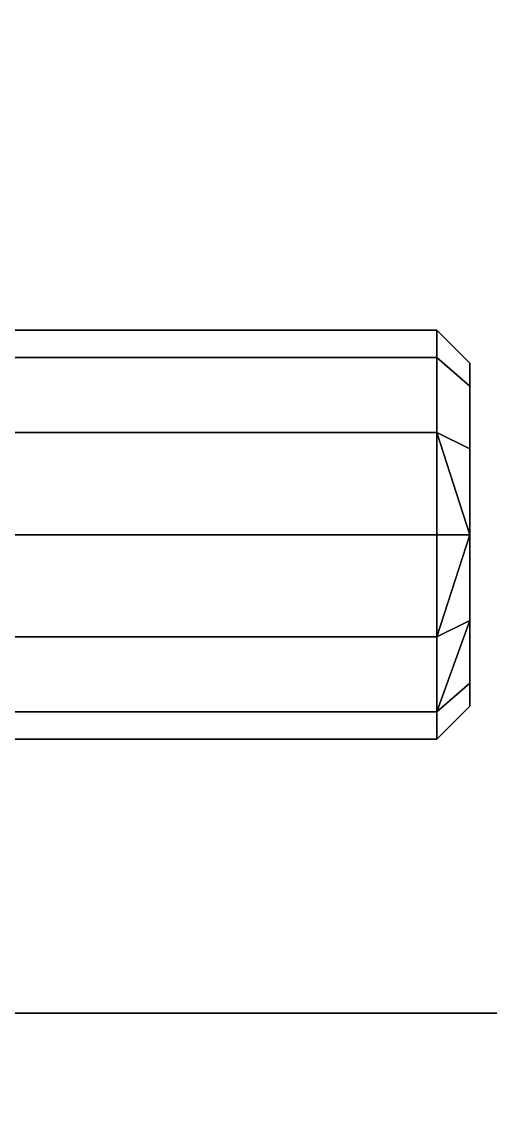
# Model space of a CAD drawing. Extents: x -234 to 3254, y -500 to 80.
# Drawn here: x 1520.2 to 1527.31, y -401.32 to -384.97 of the extents above; entities that cross this region are included whole.
import ezdxf

# ---------------------------------------------------------------- set-up
doc = ezdxf.new("R2010")
doc.units = 0

# ---------------------------------------------------------------- blocks, each defined once
blk = doc.blocks.new('Rack florencia.alacena 2p torre[1].Lateral Derecho1', base_point=(1000, 19))
at = {"layer": 'negro', "color": 0}
for points in [[(982, 19), (982, 450), (1000, 450), (1000, 19)], [(982, 450, 381), (982, 19, 381), (1000, 19, 381), (1000, 450, 381)]]:
    blk.add_3dface(points, dxfattribs=at)
blk = doc.blocks.new('Rack florencia.alacena 2p torre[1].Lateral Derecho2', base_point=(980.5, 61.75, 336.5))
at = {"layer": 'ACCESSORY', "color": 0}
for points in [[(988.5, 60.35, 327), (988.5, 59.935, 328.55), (980.5, 59.935, 328.55), (980.5, 60.35, 327)], [(988.5, 59.935, 325.45), (988.5, 60.35, 327), (980.5, 60.35, 327), (980.5, 59.935, 325.45)], [(988.5, 60.35, 295), (988.5, 59.935, 296.55), (980.5, 59.935, 296.55), (980.5, 60.35, 295)], [(988.5, 59.935, 293.45), (988.5, 60.35, 295), (980.5, 60.35, 295), (980.5, 59.935, 293.45)], [(988.5, 59.935, 328.55), (988.5, 60.35, 327), (989, 59.85, 327), (989, 59.502, 328.3)], [(988.5, 60.35, 327), (988.5, 59.935, 325.45), (989, 59.502, 325.7), (989, 59.85, 327)], [(988.5, 59.935, 296.55), (988.5, 60.35, 295), (989, 59.85, 295), (989, 59.502, 296.3)], [(988.5, 60.35, 295), (988.5, 59.935, 293.45), (989, 59.502, 293.7), (989, 59.85, 295)], [(988.5, 59.935, 328.55), (988.5, 58.8, 329.685), (980.5, 58.8, 329.685), (980.5, 59.935, 328.55)], [(988.5, 58.8, 324.315), (988.5, 59.935, 325.45), (980.5, 59.935, 325.45), (980.5, 58.8, 324.315)], [(988.5, 59.935, 296.55), (988.5, 58.8, 297.685), (980.5, 58.8, 297.685), (980.5, 59.935, 296.55)], [(988.5, 58.8, 292.315), (988.5, 59.935, 293.45), (980.5, 59.935, 293.45), (980.5, 58.8, 292.315)], [(988.5, 58.8, 329.685), (988.5, 59.935, 328.55), (989, 59.502, 328.3), (989, 58.55, 329.252)], [(988.5, 59.935, 325.45), (988.5, 58.8, 324.315), (989, 58.55, 324.748), (989, 59.502, 325.7)], [(988.5, 58.8, 297.685), (988.5, 59.935, 296.55), (989, 59.502, 296.3), (989, 58.55, 297.252)], [(988.5, 59.935, 293.45), (988.5, 58.8, 292.315), (989, 58.55, 292.748), (989, 59.502, 293.7)], [(988.5, 58.8, 329.685), (988.5, 57.25, 330.1), (980.5, 57.25, 330.1), (980.5, 58.8, 329.685)], [(988.5, 57.25, 323.9), (988.5, 58.8, 324.315), (980.5, 58.8, 324.315), (980.5, 57.25, 323.9)], [(988.5, 58.8, 297.685), (988.5, 57.25, 298.1), (980.5, 57.25, 298.1), (980.5, 58.8, 297.685)], [(988.5, 57.25, 291.9), (988.5, 58.8, 292.315), (980.5, 58.8, 292.315), (980.5, 57.25, 291.9)], [(988.5, 57.25, 330.1), (988.5, 58.8, 329.685), (989, 58.55, 329.252), (989, 57.25, 329.6)], [(988.5, 58.8, 324.315), (988.5, 57.25, 323.9), (989, 57.25, 324.4), (989, 58.55, 324.748)], [(988.5, 57.25, 298.1), (988.5, 58.8, 297.685), (989, 58.55, 297.252), (989, 57.25, 297.6)], [(988.5, 57.25, 330.1), (988.5, 55.7, 329.685), (980.5, 55.7, 329.685), (980.5, 57.25, 330.1)], [(988.5, 55.7, 324.315), (988.5, 57.25, 323.9), (980.5, 57.25, 323.9), (980.5, 55.7, 324.315)], [(988.5, 57.25, 298.1), (988.5, 55.7, 297.685), (980.5, 55.7, 297.685), (980.5, 57.25, 298.1)], [(988.5, 55.7, 292.315), (988.5, 57.25, 291.9), (980.5, 57.25, 291.9), (980.5, 55.7, 292.315)], [(989, 55.95, 324.748), (989, 57.25, 324.4), (988.5, 57.25, 323.9), (988.5, 55.7, 324.315)], [(989, 57.25, 297.6), (989, 55.95, 297.252), (988.5, 55.7, 297.685), (988.5, 57.25, 298.1)], [(989, 55.95, 292.748), (989, 57.25, 292.4), (988.5, 57.25, 291.9), (988.5, 55.7, 292.315)], [(989, 54.998, 325.7), (989, 55.95, 324.748), (988.5, 55.7, 324.315), (988.5, 54.565, 325.45)], [(989, 55.95, 297.252), (989, 54.998, 296.3), (988.5, 54.565, 296.55), (988.5, 55.7, 297.685)], [(989, 54.998, 293.7), (989, 55.95, 292.748), (988.5, 55.7, 292.315), (988.5, 54.565, 293.45)], [(988.5, 55.7, 329.685), (988.5, 54.565, 328.55), (980.5, 54.565, 328.55), (980.5, 55.7, 329.685)], [(988.5, 54.565, 325.45), (988.5, 55.7, 324.315), (980.5, 55.7, 324.315), (980.5, 54.565, 325.45)], [(988.5, 55.7, 297.685), (988.5, 54.565, 296.55), (980.5, 54.565, 296.55), (980.5, 55.7, 297.685)], [(988.5, 54.565, 293.45), (988.5, 55.7, 292.315), (980.5, 55.7, 292.315), (980.5, 54.565, 293.45)], [(989, 54.998, 328.3), (989, 54.65, 327), (988.5, 54.15, 327), (988.5, 54.565, 328.55)], [(989, 54.65, 327), (989, 54.998, 325.7), (988.5, 54.565, 325.45), (988.5, 54.15, 327)], [(989, 54.998, 296.3), (989, 54.65, 295), (988.5, 54.15, 295), (988.5, 54.565, 296.55)], [(989, 54.65, 295), (989, 54.998, 293.7), (988.5, 54.565, 293.45), (988.5, 54.15, 295)], [(988.5, 54.565, 328.55), (988.5, 54.15, 327), (980.5, 54.15, 327), (980.5, 54.565, 328.55)], [(988.5, 54.15, 327), (988.5, 54.565, 325.45), (980.5, 54.565, 325.45), (980.5, 54.15, 327)], [(988.5, 54.565, 296.55), (988.5, 54.15, 295), (980.5, 54.15, 295), (980.5, 54.565, 296.55)], [(988.5, 54.15, 295), (988.5, 54.565, 293.45), (980.5, 54.565, 293.45), (980.5, 54.15, 295)]]:
    blk.add_3dface(points, dxfattribs=at)
at = {"layer": 'ACCESSORY', "color": 0, "invisible_edges": 8}
for points in [[(989, 59.502, 328.3), (989, 59.85, 327), (989, 54.65, 327), (989, 59.502, 328.3)], [(989, 54.65, 327), (989, 59.85, 327), (989, 54.998, 325.7), (989, 54.65, 327)], [(989, 59.502, 325.7), (989, 54.998, 325.7), (989, 59.85, 327), (989, 59.502, 325.7)], [(989, 59.502, 296.3), (989, 59.85, 295), (989, 54.65, 295), (989, 59.502, 296.3)], [(989, 54.65, 295), (989, 59.85, 295), (989, 54.998, 293.7), (989, 54.65, 295)], [(989, 59.502, 293.7), (989, 54.998, 293.7), (989, 59.85, 295), (989, 59.502, 293.7)], [(989, 59.502, 328.3), (989, 54.998, 328.3), (989, 58.55, 329.252), (989, 59.502, 328.3)], [(989, 54.998, 328.3), (989, 59.502, 328.3), (989, 54.65, 327), (989, 54.998, 328.3)], [(989, 55.95, 324.748), (989, 54.998, 325.7), (989, 59.502, 325.7), (989, 55.95, 324.748)], [(989, 58.55, 324.748), (989, 55.95, 324.748), (989, 59.502, 325.7), (989, 58.55, 324.748)], [(989, 59.502, 296.3), (989, 54.998, 296.3), (989, 58.55, 297.252), (989, 59.502, 296.3)], [(989, 54.998, 296.3), (989, 59.502, 296.3), (989, 54.65, 295), (989, 54.998, 296.3)], [(989, 55.95, 292.748), (989, 54.998, 293.7), (989, 59.502, 293.7), (989, 55.95, 292.748)], [(989, 58.55, 292.748), (989, 55.95, 292.748), (989, 59.502, 293.7), (989, 58.55, 292.748)], [(989, 58.55, 292.748), (988.5, 58.8, 292.315), (989, 57.25, 292.4), (989, 58.55, 292.748)], [(988.5, 58.8, 292.315), (988.5, 57.25, 291.9), (989, 57.25, 292.4), (988.5, 58.8, 292.315)], [(989, 57.25, 329.6), (989, 58.55, 329.252), (989, 55.95, 329.252), (989, 57.25, 329.6)], [(989, 55.95, 329.252), (989, 58.55, 329.252), (989, 54.998, 328.3), (989, 55.95, 329.252)], [(989, 58.55, 324.748), (989, 57.25, 324.4), (989, 55.95, 324.748), (989, 58.55, 324.748)], [(989, 57.25, 297.6), (989, 58.55, 297.252), (989, 55.95, 297.252), (989, 57.25, 297.6)], [(989, 55.95, 297.252), (989, 58.55, 297.252), (989, 54.998, 296.3), (989, 55.95, 297.252)], [(989, 58.55, 292.748), (989, 57.25, 292.4), (989, 55.95, 292.748), (989, 58.55, 292.748)], [(988.5, 57.25, 330.1), (989, 57.25, 329.6), (988.5, 55.7, 329.685), (988.5, 57.25, 330.1)], [(989, 55.95, 329.252), (988.5, 55.7, 329.685), (989, 57.25, 329.6), (989, 55.95, 329.252)], [(989, 55.95, 329.252), (988.5, 54.565, 328.55), (988.5, 55.7, 329.685), (989, 55.95, 329.252)], [(989, 55.95, 329.252), (989, 54.998, 328.3), (988.5, 54.565, 328.55), (989, 55.95, 329.252)]]:
    blk.add_3dface(points, dxfattribs=at)
blk = doc.blocks.new('Rack florencia.alacena 2p torre[1].Lateral Derecho3', base_point=(980.5, 61.75, 97))
at = {"layer": 'ACCESSORY', "color": 0}
for points in [[(988.5, 60.35, 87.5), (988.5, 59.935, 89.05), (980.5, 59.935, 89.05), (980.5, 60.35, 87.5)], [(988.5, 59.935, 85.95), (988.5, 60.35, 87.5), (980.5, 60.35, 87.5), (980.5, 59.935, 85.95)], [(988.5, 60.35, 55.5), (988.5, 59.935, 57.05), (980.5, 59.935, 57.05), (980.5, 60.35, 55.5)], [(988.5, 59.935, 53.95), (988.5, 60.35, 55.5), (980.5, 60.35, 55.5), (980.5, 59.935, 53.95)], [(988.5, 59.935, 89.05), (988.5, 60.35, 87.5), (989, 59.85, 87.5), (989, 59.502, 88.8)], [(988.5, 60.35, 87.5), (988.5, 59.935, 85.95), (989, 59.502, 86.2), (989, 59.85, 87.5)], [(988.5, 59.935, 57.05), (988.5, 60.35, 55.5), (989, 59.85, 55.5), (989, 59.502, 56.8)], [(988.5, 60.35, 55.5), (988.5, 59.935, 53.95), (989, 59.502, 54.2), (989, 59.85, 55.5)], [(988.5, 59.935, 89.05), (988.5, 58.8, 90.185), (980.5, 58.8, 90.185), (980.5, 59.935, 89.05)], [(988.5, 58.8, 84.815), (988.5, 59.935, 85.95), (980.5, 59.935, 85.95), (980.5, 58.8, 84.815)], [(988.5, 59.935, 57.05), (988.5, 58.8, 58.185), (980.5, 58.8, 58.185), (980.5, 59.935, 57.05)], [(988.5, 58.8, 52.815), (988.5, 59.935, 53.95), (980.5, 59.935, 53.95), (980.5, 58.8, 52.815)], [(988.5, 58.8, 90.185), (988.5, 59.935, 89.05), (989, 59.502, 88.8), (989, 58.55, 89.752)], [(988.5, 59.935, 85.95), (988.5, 58.8, 84.815), (989, 58.55, 85.248), (989, 59.502, 86.2)], [(988.5, 58.8, 58.185), (988.5, 59.935, 57.05), (989, 59.502, 56.8), (989, 58.55, 57.752)], [(988.5, 59.935, 53.95), (988.5, 58.8, 52.815), (989, 58.55, 53.248), (989, 59.502, 54.2)], [(988.5, 58.8, 90.185), (988.5, 57.25, 90.6), (980.5, 57.25, 90.6), (980.5, 58.8, 90.185)], [(988.5, 57.25, 84.4), (988.5, 58.8, 84.815), (980.5, 58.8, 84.815), (980.5, 57.25, 84.4)], [(988.5, 58.8, 58.185), (988.5, 57.25, 58.6), (980.5, 57.25, 58.6), (980.5, 58.8, 58.185)], [(988.5, 57.25, 52.4), (988.5, 58.8, 52.815), (980.5, 58.8, 52.815), (980.5, 57.25, 52.4)], [(988.5, 57.25, 90.6), (988.5, 58.8, 90.185), (989, 58.55, 89.752), (989, 57.25, 90.1)], [(988.5, 58.8, 84.815), (988.5, 57.25, 84.4), (989, 57.25, 84.9), (989, 58.55, 85.248)], [(988.5, 57.25, 58.6), (988.5, 58.8, 58.185), (989, 58.55, 57.752), (989, 57.25, 58.1)], [(988.5, 57.25, 90.6), (988.5, 55.7, 90.185), (980.5, 55.7, 90.185), (980.5, 57.25, 90.6)], [(988.5, 55.7, 84.815), (988.5, 57.25, 84.4), (980.5, 57.25, 84.4), (980.5, 55.7, 84.815)], [(988.5, 57.25, 58.6), (988.5, 55.7, 58.185), (980.5, 55.7, 58.185), (980.5, 57.25, 58.6)], [(988.5, 55.7, 52.815), (988.5, 57.25, 52.4), (980.5, 57.25, 52.4), (980.5, 55.7, 52.815)], [(989, 55.95, 85.248), (989, 57.25, 84.9), (988.5, 57.25, 84.4), (988.5, 55.7, 84.815)], [(989, 57.25, 58.1), (989, 55.95, 57.752), (988.5, 55.7, 58.185), (988.5, 57.25, 58.6)], [(989, 55.95, 53.248), (989, 57.25, 52.9), (988.5, 57.25, 52.4), (988.5, 55.7, 52.815)], [(989, 54.998, 86.2), (989, 55.95, 85.248), (988.5, 55.7, 84.815), (988.5, 54.565, 85.95)], [(989, 55.95, 57.752), (989, 54.998, 56.8), (988.5, 54.565, 57.05), (988.5, 55.7, 58.185)], [(989, 54.998, 54.2), (989, 55.95, 53.248), (988.5, 55.7, 52.815), (988.5, 54.565, 53.95)], [(988.5, 55.7, 90.185), (988.5, 54.565, 89.05), (980.5, 54.565, 89.05), (980.5, 55.7, 90.185)], [(988.5, 54.565, 85.95), (988.5, 55.7, 84.815), (980.5, 55.7, 84.815), (980.5, 54.565, 85.95)], [(988.5, 55.7, 58.185), (988.5, 54.565, 57.05), (980.5, 54.565, 57.05), (980.5, 55.7, 58.185)], [(988.5, 54.565, 53.95), (988.5, 55.7, 52.815), (980.5, 55.7, 52.815), (980.5, 54.565, 53.95)], [(989, 54.998, 88.8), (989, 54.65, 87.5), (988.5, 54.15, 87.5), (988.5, 54.565, 89.05)], [(989, 54.65, 87.5), (989, 54.998, 86.2), (988.5, 54.565, 85.95), (988.5, 54.15, 87.5)], [(989, 54.998, 56.8), (989, 54.65, 55.5), (988.5, 54.15, 55.5), (988.5, 54.565, 57.05)], [(989, 54.65, 55.5), (989, 54.998, 54.2), (988.5, 54.565, 53.95), (988.5, 54.15, 55.5)], [(988.5, 54.565, 89.05), (988.5, 54.15, 87.5), (980.5, 54.15, 87.5), (980.5, 54.565, 89.05)], [(988.5, 54.15, 87.5), (988.5, 54.565, 85.95), (980.5, 54.565, 85.95), (980.5, 54.15, 87.5)], [(988.5, 54.565, 57.05), (988.5, 54.15, 55.5), (980.5, 54.15, 55.5), (980.5, 54.565, 57.05)], [(988.5, 54.15, 55.5), (988.5, 54.565, 53.95), (980.5, 54.565, 53.95), (980.5, 54.15, 55.5)]]:
    blk.add_3dface(points, dxfattribs=at)
at = {"layer": 'ACCESSORY', "color": 0, "invisible_edges": 8}
for points in [[(989, 59.502, 88.8), (989, 59.85, 87.5), (989, 54.65, 87.5), (989, 59.502, 88.8)], [(989, 54.65, 87.5), (989, 59.85, 87.5), (989, 54.998, 86.2), (989, 54.65, 87.5)], [(989, 59.502, 86.2), (989, 54.998, 86.2), (989, 59.85, 87.5), (989, 59.502, 86.2)], [(989, 59.502, 56.8), (989, 59.85, 55.5), (989, 54.65, 55.5), (989, 59.502, 56.8)], [(989, 54.65, 55.5), (989, 59.85, 55.5), (989, 54.998, 54.2), (989, 54.65, 55.5)], [(989, 59.502, 54.2), (989, 54.998, 54.2), (989, 59.85, 55.5), (989, 59.502, 54.2)], [(989, 59.502, 88.8), (989, 54.998, 88.8), (989, 58.55, 89.752), (989, 59.502, 88.8)], [(989, 54.998, 88.8), (989, 59.502, 88.8), (989, 54.65, 87.5), (989, 54.998, 88.8)], [(989, 55.95, 85.248), (989, 54.998, 86.2), (989, 59.502, 86.2), (989, 55.95, 85.248)], [(989, 58.55, 85.248), (989, 55.95, 85.248), (989, 59.502, 86.2), (989, 58.55, 85.248)], [(989, 59.502, 56.8), (989, 54.998, 56.8), (989, 58.55, 57.752), (989, 59.502, 56.8)], [(989, 54.998, 56.8), (989, 59.502, 56.8), (989, 54.65, 55.5), (989, 54.998, 56.8)], [(989, 55.95, 53.248), (989, 54.998, 54.2), (989, 59.502, 54.2), (989, 55.95, 53.248)], [(989, 58.55, 53.248), (989, 55.95, 53.248), (989, 59.502, 54.2), (989, 58.55, 53.248)], [(989, 58.55, 53.248), (988.5, 58.8, 52.815), (989, 57.25, 52.9), (989, 58.55, 53.248)], [(988.5, 58.8, 52.815), (988.5, 57.25, 52.4), (989, 57.25, 52.9), (988.5, 58.8, 52.815)], [(989, 57.25, 90.1), (989, 58.55, 89.752), (989, 55.95, 89.752), (989, 57.25, 90.1)], [(989, 55.95, 89.752), (989, 58.55, 89.752), (989, 54.998, 88.8), (989, 55.95, 89.752)], [(989, 58.55, 85.248), (989, 57.25, 84.9), (989, 55.95, 85.248), (989, 58.55, 85.248)], [(989, 57.25, 58.1), (989, 58.55, 57.752), (989, 55.95, 57.752), (989, 57.25, 58.1)], [(989, 55.95, 57.752), (989, 58.55, 57.752), (989, 54.998, 56.8), (989, 55.95, 57.752)], [(989, 58.55, 53.248), (989, 57.25, 52.9), (989, 55.95, 53.248), (989, 58.55, 53.248)], [(988.5, 57.25, 90.6), (989, 57.25, 90.1), (988.5, 55.7, 90.185), (988.5, 57.25, 90.6)], [(989, 55.95, 89.752), (988.5, 55.7, 90.185), (989, 57.25, 90.1), (989, 55.95, 89.752)], [(989, 55.95, 89.752), (988.5, 54.565, 89.05), (988.5, 55.7, 90.185), (989, 55.95, 89.752)], [(989, 55.95, 89.752), (989, 54.998, 88.8), (988.5, 54.565, 89.05), (989, 55.95, 89.752)]]:
    blk.add_3dface(points, dxfattribs=at)
blk = doc.blocks.new('Rack florencia.alacena 2p torre[1].Lateral Derecho')
for name, p in [('Rack florencia.alacena 2p torre[1].Lateral Derecho2', (980.5, 61.75, 336.5)), ('Rack florencia.alacena 2p torre[1].Lateral Derecho3', (980.5, 61.75, 97))]:
    blk.add_blockref(name, p)
at = {"layer": 'e-negro'}
blk.add_blockref('Rack florencia.alacena 2p torre[1].Lateral Derecho1', (1000, 19), dxfattribs=at)
blk = doc.blocks.new('Rack florencia.alacena 2p torre[1]')
at = {"layer": 'Rack florencia.alacena 2p torre[1].Lateral Derecho'}
blk.add_blockref('Rack florencia.alacena 2p torre[1].Lateral Derecho', (0, 0), dxfattribs=at)
blk = doc.blocks.new('Rack florencia.piso terminacion alacena con led.Suelo1')
at = {"layer": 'c-guatambu', "color": 0}
for points in [[(0, 0), (0, 431), (2000, 431), (2000, 0)], [(0, 0, 19), (0, 431, 19), (2000, 431, 19), (2000, 0, 19)]]:
    blk.add_3dface(points, dxfattribs=at)
blk = doc.blocks.new('Rack florencia.piso terminacion alacena con led.Suelo')
at = {"layer": 'c-guatambu'}
blk.add_blockref('Rack florencia.piso terminacion alacena con led.Suelo1', (0, 0), dxfattribs=at)
blk = doc.blocks.new('Rack florencia.piso terminacion alacena con led')
at = {"layer": 'Rack florencia.piso terminacion alacena con led.Suelo'}
blk.add_blockref('Rack florencia.piso terminacion alacena con led.Suelo', (0, 0), dxfattribs=at)
blk = doc.blocks.new('Rack florencia.estante flotante 6+25+6.Suelo1')
at = {"layer": 'c-guatambu', "color": 0}
for points in [[(0, 0), (0, 382), (1000, 382), (1000, 0)], [(0, 0, 6), (0, 382, 6), (1000, 382, 6), (1000, 0, 6)]]:
    blk.add_3dface(points, dxfattribs=at)
at = {"layer": 'G05', "color": 0}
blk.add_3dface([(1000, 0, 6), (0, 0, 6), (0, 0), (1000, 0)], dxfattribs=at)
blk = doc.blocks.new('Rack florencia.estante flotante 6+25+6.Suelo')
at = {"layer": 'c-guatambu'}
blk.add_blockref('Rack florencia.estante flotante 6+25+6.Suelo1', (0, 0), dxfattribs=at)
blk = doc.blocks.new('Rack florencia.estante flotante 6+25+6.Techo1', base_point=(1000, 0, 37))
at = {"layer": 'c-guatambu', "color": 0}
for points in [[(1000, 0, 37), (1000, 382, 37), (0, 382, 37), (0, 0, 37)], [(1000, 0, 31), (1000, 382, 31), (0, 382, 31), (0, 0, 31)]]:
    blk.add_3dface(points, dxfattribs=at)
at = {"layer": 'G05', "color": 0}
blk.add_3dface([(0, 0, 31), (1000, 0, 31), (1000, 0, 37), (0, 0, 37)], dxfattribs=at)
blk = doc.blocks.new('Rack florencia.estante flotante 6+25+6.Techo')
at = {"layer": 'c-guatambu'}
blk.add_blockref('Rack florencia.estante flotante 6+25+6.Techo1', (1000, 0, 37), dxfattribs=at)
blk = doc.blocks.new('Rack florencia.estante flotante 6+25+6.Lateral Derecho1', base_point=(1000, 0, 6))
at = {"layer": 'G05', "color": 0}
blk.add_3dface([(982, 0, 31), (982, 0, 6), (1000, 0, 6), (1000, 0, 31)], dxfattribs=at)
at = {"layer": 'Recuperado sobrantes', "color": 0}
for points in [[(982, 0, 6), (982, 382, 6), (1000, 382, 6), (1000, 0, 6)], [(982, 382, 31), (982, 0, 31), (1000, 0, 31), (1000, 382, 31)]]:
    blk.add_3dface(points, dxfattribs=at)
blk = doc.blocks.new('Rack florencia.estante flotante 6+25+6.Lateral Derecho')
at = {"layer": 'Recuperado sobrantes'}
blk.add_blockref('Rack florencia.estante flotante 6+25+6.Lateral Derecho1', (1000, 0, 6), dxfattribs=at)
blk = doc.blocks.new('Rack florencia.estante flotante 6+25+6')
at = {"layer": 'Rack florencia.estante flotante 6+25+6.Lateral Derecho'}
blk.add_blockref('Rack florencia.estante flotante 6+25+6.Lateral Derecho', (0, 0), dxfattribs=at)
at = {"layer": 'Rack florencia.estante flotante 6+25+6.Suelo'}
blk.add_blockref('Rack florencia.estante flotante 6+25+6.Suelo', (0, 0), dxfattribs=at)
at = {"layer": 'Rack florencia.estante flotante 6+25+6.Techo'}
blk.add_blockref('Rack florencia.estante flotante 6+25+6.Techo', (0, 0), dxfattribs=at)

msp = doc.modelspace()

# ---------------------------------------------------------------- block references
for name, p in [('Rack florencia.alacena 2p torre[1]', (538, -450, 200)), ('Rack florencia.piso terminacion alacena con led', (538, -431, 581)), ('Rack florencia.estante flotante 6+25+6', (538, -400, 1884.677))]:
    msp.add_blockref(name, p)

doc.saveas('drawing.dxf')
